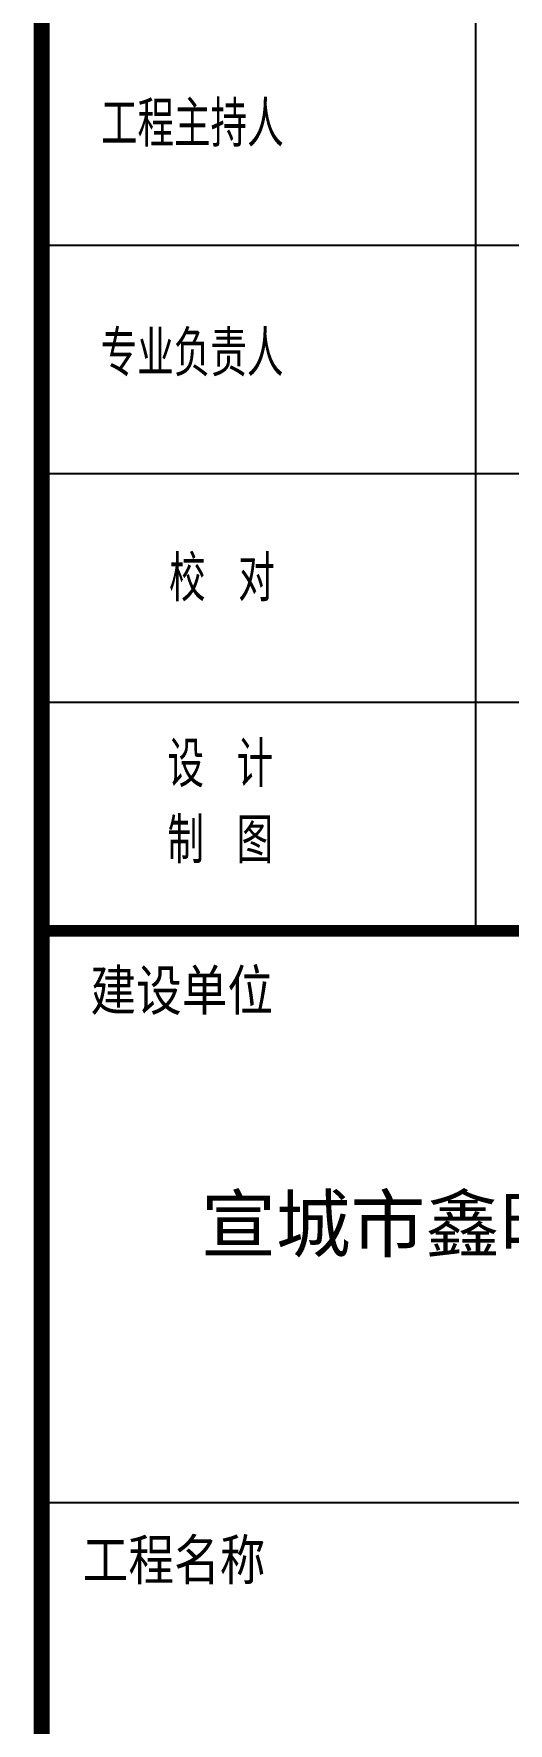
# Model space of a CAD drawing. Extents: x 33088 to 140010, y 13737 to 369010.
# Drawn here: x 114805 to 117089, y 29314 to 37443 of the extents above; entities that cross this region are included whole.
import ezdxf

# ---------------------------------------------------------------- set-up
doc = ezdxf.new("R2010")
doc.units = 0
doc.header["$LTSCALE"] = 1000
doc.header["$MEASUREMENT"] = 0
for name, color, linetype in [('1', 7, 'CONTINUOUS'), ('PP-PM-TK', 7, 'CONTINUOUS'), ('PUB_TEXT', 7, 'CONTINUOUS'), ('PUB_TITLE', 4, 'CONTINUOUS')]:
    doc.layers.add(name, color=color, linetype=linetype)
doc.styles.add('-黑体', font='simhei.ttf', dxfattribs={"width": 0.8})
doc.styles.add('TQ', font='txt.shx', dxfattribs={"width": 0.8, "bigfont": 'hztxt.shx'})

msp = doc.modelspace()

# ---------------------------------------------------------------- linework, layer by layer
at = {"layer": '1'}
msp.add_line((114843.4, 30377), (120893.4, 30377), dxfattribs=at)
at = {"layer": 'PP-PM-TK', "color": 4}
for points, const_width in [([(114843.4, 75236.5), (114843.4, 15236.5)], 77), ([(114843.4, 33127), (120893.4, 33127)], 22)]:
    msp.add_lwpolyline(points, dxfattribs=dict(at, const_width=const_width))
at = {"layer": 'PUB_TITLE', "color": 4}
for p, q in [((116933.3, 33127), (116933.3, 40827)), ((114843.4, 36427), (120893.4, 36427)), ((114843.4, 35327), (120893.4, 35327)), ((114843.4, 34227), (120893.4, 34227)), ((114843.4, 33127), (120893.4, 33127))]:
    msp.add_line(p, q, dxfattribs=at)
at = {"layer": 'PUB_TITLE', "color": 4, "const_width": 55}
msp.add_lwpolyline([(114843.4, 33127), (120893.4, 33127)], dxfattribs=at)

# ---------------------------------------------------------------- texts
at = {"layer": 'PUB_TEXT', "color": 2, "style": 'TQ'}
for s, p in [('建设单位', (115077.4, 32723)), ('工程名称', (115040.5, 29982.8))]:
    msp.add_text(s, height=220, dxfattribs=at).set_placement(p)
at = {"layer": 'PUB_TEXT', "color": 2, "char_height": 220, "width": 1847.813, "attachment_point": 1, "style": 'TQ'}
for s, insert in [('工程主持人', (115128.4, 37119.5)), ('专业负责人', (115127.2, 36015.2)), ('校 对', (115456.1, 34932.5)), ('设 计 \\P制 图', (115448.7, 34038.4))]:
    msp.add_mtext(s, dxfattribs=dict(at, insert=insert))
at = {"layer": 'PUB_TITLE', "color": 255, "style": '-黑体'}
msp.add_text('宣城市鑫旺塑业有限公司', height=264, dxfattribs=at).set_placement((115610.1, 31584.8))

doc.saveas('drawing.dxf')
